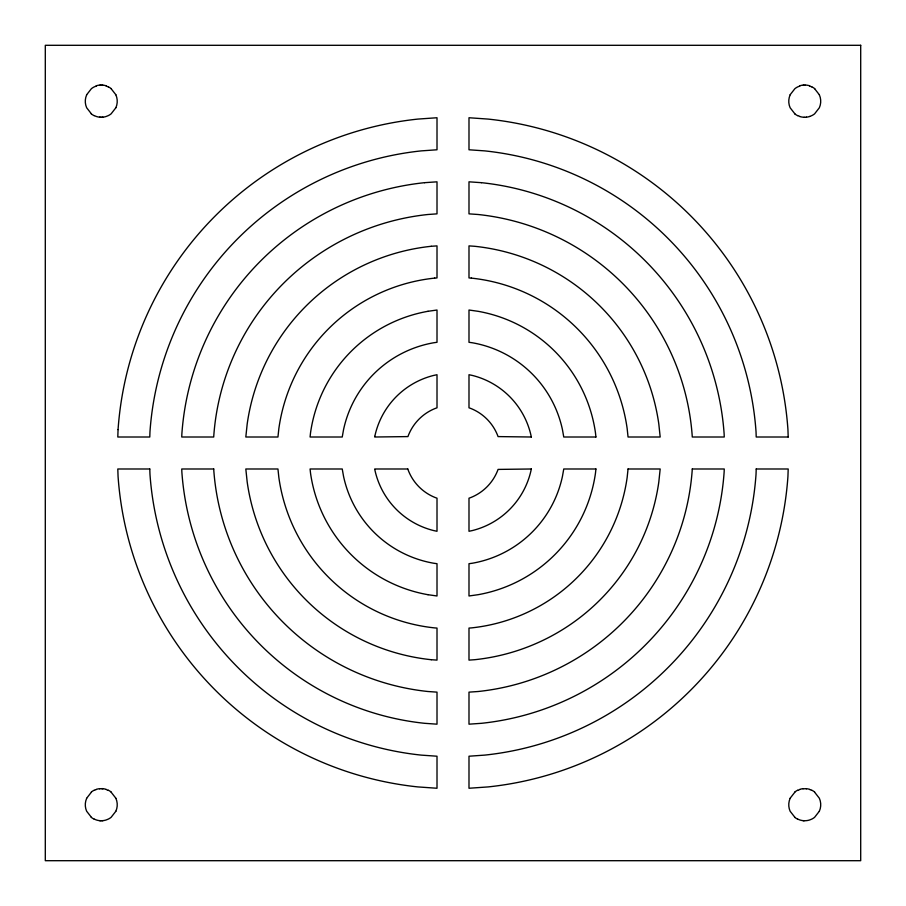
<?xml version="1.0" encoding="UTF-8"?>
<svg xmlns="http://www.w3.org/2000/svg" width="906" height="906" viewBox="0 0 906 906"><rect width="100%" height="100%" fill="white"/><g stroke="black" fill="none" stroke-linecap="round" stroke-linejoin="round"><path stroke-width="1.36" d="M86.659 94.756L91.415 88.663A16.127 16.127 0 0 1 94.247 86.885L96.319 86.047M115.866 107.757L111.098 113.862A16.127 16.127 0 0 1 108.267 115.628L106.195 116.466A16.127 16.127 0 0 1 101.755 117.259M86.659 798.243L91.415 792.138M115.866 811.244L111.098 817.337A16.127 16.127 0 0 1 108.267 819.115L106.195 819.953A16.07 16.07 0 0 1 101.812 820.723M790.134 94.756L794.902 88.663A16.127 16.127 0 0 1 797.733 86.885L799.805 86.047M790.134 798.243L794.902 792.138M819.341 811.244L814.585 817.337A16.127 16.127 0 0 1 811.753 819.115L809.681 819.953A16.07 16.07 0 0 1 806.408 820.643A15.878 15.878 0 0 1 803.067 820.643M94.247 790.372L96.319 789.534M797.733 790.372L799.805 789.534M809.681 116.466L811.753 115.628A16.127 16.127 0 0 0 814.585 113.862L819.341 107.757A15.787 15.787 0 0 0 819.352 94.836M428.017 311.29L437.009 310.022L437.009 342.298L433.566 342.785A111.914 111.914 0 0 0 343.533 429.727L342.242 437.009L310.079 437.009L310.509 432.977A143.895 143.895 0 0 1 428.017 311.29M424.586 182.684L437.009 181.823L437.009 213.861L427.926 214.496A239.83 239.83 0 0 0 213.748 436.273L213.737 437.009L181.755 437.009L181.857 434.042A271.8 271.8 0 0 1 424.597 182.672M431.279 246.296L437.009 245.888L437.009 277.927L434.62 278.097M481.414 182.684L468.991 181.823L468.991 213.861L478.074 214.496A239.83 239.83 0 0 1 692.241 436.273L692.263 437.009L724.245 437.009L724.143 434.042A271.8 271.8 0 0 0 481.414 182.672M471.38 278.097L468.991 277.927L468.991 245.888L474.721 246.296A207.859 207.859 0 0 1 658.821 424.065L660.18 437.009L628.051 437.009L627.156 428.527A175.855 175.855 0 0 0 471.38 278.119M431.279 659.704L437.009 660.112L437.009 628.073L434.62 627.903A175.855 175.855 0 0 1 278.855 477.473L277.949 468.991L245.82 468.991L247.179 481.924A207.859 207.859 0 0 0 431.256 659.715M428.017 594.71L437.009 595.978L437.009 563.702L433.566 563.215A111.914 111.914 0 0 1 343.533 476.273L342.242 468.991L310.079 468.991L310.509 473.023A143.895 143.895 0 0 0 428.017 594.71M809.681 86.047L811.753 86.885M799.805 116.466L797.733 115.628M106.195 86.047L108.267 86.885M809.681 789.534L811.753 790.372M106.195 789.534L108.267 790.372M94.247 115.628L96.319 116.466A16.127 16.127 0 0 0 100.611 117.259M797.733 819.115L799.805 819.953A16.07 16.07 0 0 0 804.166 820.723M94.247 819.115L96.319 819.953A16.07 16.07 0 0 0 100.679 820.723M814.585 88.663L819.341 94.756M794.902 113.862L790.134 107.757A15.776 15.776 0 0 1 790.134 94.881M111.098 88.663L115.866 94.756M91.415 113.862L86.659 107.757A15.776 15.776 0 0 1 86.659 94.881M814.585 792.138L819.341 798.243A15.787 15.787 0 0 1 819.352 811.21M794.902 817.337L790.134 811.244A15.776 15.776 0 0 1 790.134 798.356M111.098 792.138L115.866 798.243M91.415 817.337L86.659 811.244A15.776 15.776 0 0 1 86.659 798.356M794.845 791.991A16.07 16.07 0 0 1 797.676 790.225M799.783 789.375A16.07 16.07 0 0 1 803.044 788.684M806.408 788.684A16.07 16.07 0 0 1 809.681 789.375M811.787 790.225A16.07 16.07 0 0 1 814.607 791.991M797.586 819.115A16.127 16.127 0 0 1 794.755 817.337M803.067 788.843A15.878 15.878 0 0 1 806.408 788.843M115.866 94.836A15.787 15.787 0 0 1 115.866 107.723M809.636 116.489A16.127 16.127 0 0 1 806.351 117.18M804.098 117.259A16.127 16.127 0 0 1 799.704 116.489M797.586 115.628A16.127 16.127 0 0 1 794.755 113.862M799.704 85.81A16.127 16.127 0 0 1 804.098 85.028M805.241 85.028A16.127 16.127 0 0 1 809.636 85.81M94.099 115.628A16.127 16.127 0 0 1 91.268 113.862M96.217 85.81A16.127 16.127 0 0 1 100.611 85.028M101.755 85.028A16.127 16.127 0 0 1 106.149 85.81M115.866 798.311A15.787 15.787 0 0 1 115.866 811.21M434.631 278.119A175.855 175.855 0 0 0 278.855 428.549L277.949 437.009L245.82 437.009L247.179 424.076A207.859 207.859 0 0 1 431.256 246.285M102.933 117.157A15.878 15.878 0 0 1 99.592 117.157M108.414 86.885A16.127 16.127 0 0 1 111.245 88.663M91.37 791.991A16.07 16.07 0 0 1 94.19 790.225M96.296 789.375A16.07 16.07 0 0 1 99.569 788.684M101.812 788.605A16.07 16.07 0 0 1 106.195 789.375M108.301 790.225A16.07 16.07 0 0 1 111.132 791.991M99.592 85.357A15.878 15.878 0 0 1 102.933 85.357M94.099 819.115A16.127 16.127 0 0 1 91.268 817.337M811.901 86.885A16.127 16.127 0 0 1 814.732 88.663M102.933 820.643A15.878 15.878 0 0 1 99.592 820.643M99.592 788.843A15.878 15.878 0 0 1 102.933 788.843M803.067 85.357A15.878 15.878 0 0 1 805.298 85.277M806.408 117.157A15.878 15.878 0 0 1 804.188 117.236M692.263 468.991L692.241 469.727A239.83 239.83 0 0 1 478.074 691.516L468.991 692.139L468.991 724.177L481.414 723.316A271.8 271.8 0 0 0 724.143 471.958L724.245 468.991L692.263 468.991M118.063 429.58L117.803 437.009L149.784 437.009L149.966 431.811A303.782 303.782 0 0 1 421.256 150.883L437.009 149.784L437.009 117.746L417.904 119.082A335.752 335.752 0 0 0 118.063 429.58M756.216 468.991L756.034 474.189A303.782 303.782 0 0 1 484.755 755.106L468.991 756.216L468.991 788.254L488.096 786.918A335.752 335.752 0 0 0 787.937 476.42L788.197 468.991L756.216 468.991M628.051 468.991L627.156 477.473A175.855 175.855 0 0 1 471.38 627.903L468.991 628.073L468.991 660.112L474.721 659.704A207.859 207.859 0 0 0 658.821 481.924L660.18 468.991L628.051 468.991M595.922 468.991L595.491 473.023A143.895 143.895 0 0 1 477.983 594.71L468.991 595.978L468.991 563.702L472.434 563.215A111.914 111.914 0 0 0 562.467 476.273L563.759 468.991L595.922 468.991M374.801 436.375L374.699 437.009L407.927 436.59A47.961 47.961 0 0 1 435.027 408.527L437.009 407.802L437.009 374.722L433.657 375.435A79.943 79.943 0 0 0 374.801 436.375M531.301 468.991L531.199 469.625A79.943 79.943 0 0 1 472.343 530.565L468.991 531.278L468.991 498.198L470.973 497.473A47.961 47.961 0 0 0 498.074 469.41L531.301 468.991M860.7 45.3L45.3 45.3L45.3 860.7L860.7 860.7L860.7 45.3M531.301 437.009L498.074 436.59A47.961 47.961 0 0 0 470.973 408.527L468.991 407.802L468.991 374.722L472.343 375.435A79.943 79.943 0 0 1 531.199 436.375L531.301 437.009M595.922 437.009L563.759 437.009L562.467 429.727A111.914 111.914 0 0 0 472.434 342.785L468.991 342.298L468.991 310.022L477.983 311.29A143.895 143.895 0 0 1 595.491 432.977L595.922 437.009M788.197 437.009L756.216 437.009L756.034 431.811A303.782 303.782 0 0 0 484.755 150.883L468.991 149.784L468.991 117.746L488.096 119.082A335.752 335.752 0 0 1 787.937 429.58L788.197 437.009M149.784 468.991L117.803 468.991L118.063 476.42A335.752 335.752 0 0 0 417.904 786.918L437.009 788.254L437.009 756.216L421.245 755.117A303.782 303.782 0 0 1 149.966 474.189L149.784 468.991M213.737 468.991L181.755 468.991L181.857 471.958A271.8 271.8 0 0 0 424.597 723.305L437.009 724.177L437.009 692.139L427.926 691.505A239.83 239.83 0 0 1 213.748 469.727L213.737 468.991M407.791 468.991L374.699 468.991L374.801 469.625A79.943 79.943 0 0 0 433.657 530.565L437.009 531.278L437.009 498.198L435.027 497.473A47.961 47.961 0 0 1 407.927 469.41L407.791 468.991"/></g></svg>
